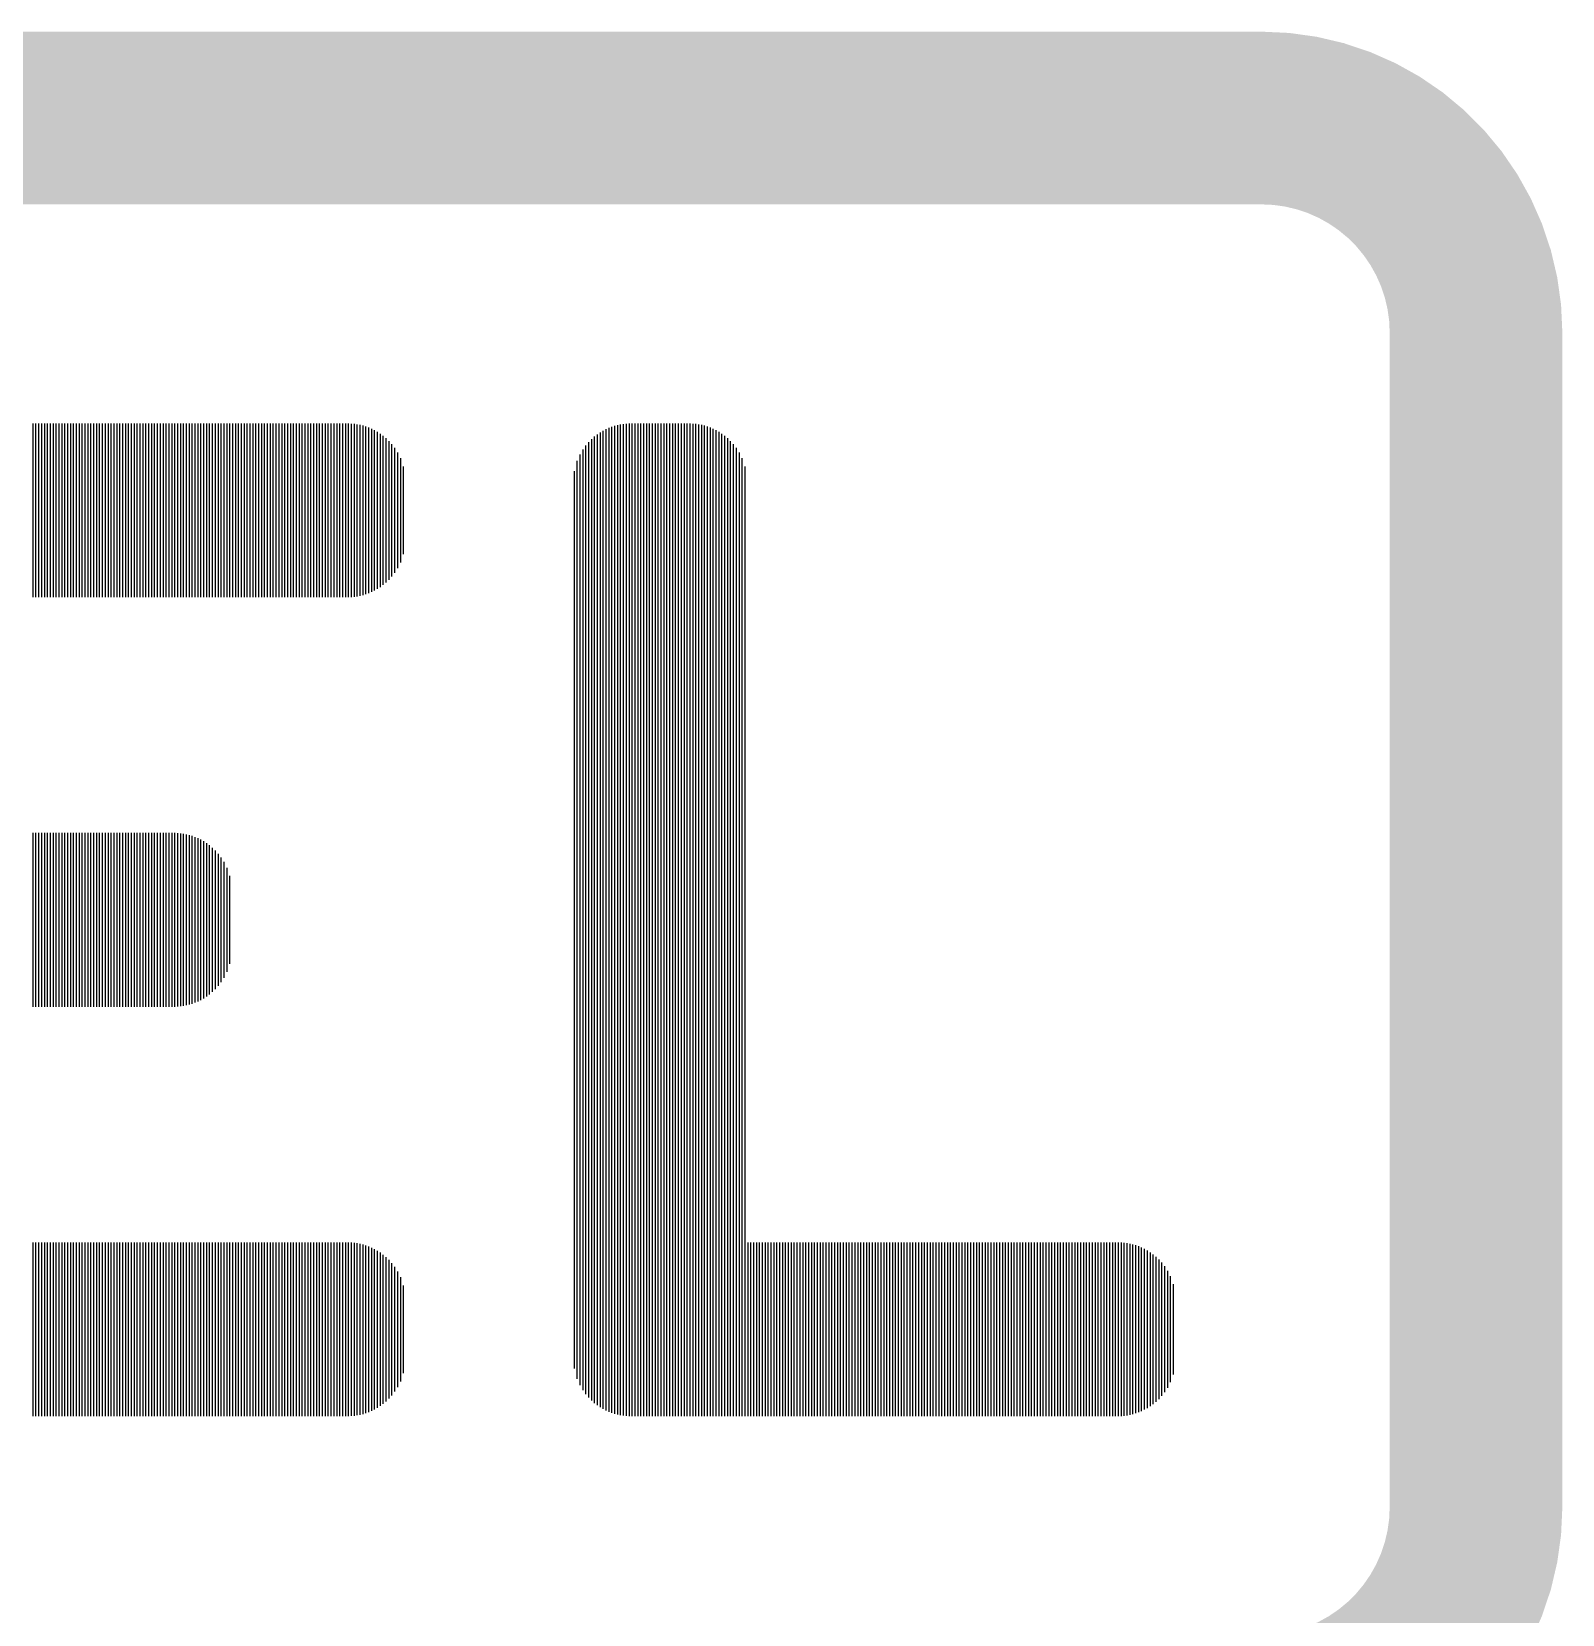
# Model space of a CAD drawing. Extents: x 1.8 to 21.6, y 5.9 to 11.2.
# Drawn here: x 13.294 to 13.915, y 7.617 to 8.258 of the extents above; entities that cross this region are included whole.
import ezdxf

# ---------------------------------------------------------------- set-up
doc = ezdxf.new("R2010")
doc.units = 0
doc.header["$LTSCALE"] = 1.21
doc.header["$MEASUREMENT"] = 0
doc.layers.get('0').update_dxf_attribs({"linetype": 'CONTINUOUS'})

msp = doc.modelspace()

# ---------------------------------------------------------------- linework, layer by layer
at = {"linetype": 'CONTINUOUS'}
for p, q in [((13.29472, 8.0288), (13.29472, 8.09921)), ((13.2959, 8.0288), (13.2959, 8.09921)), ((13.29707, 8.0288), (13.29707, 8.09921)), ((13.29824, 8.0288), (13.29824, 8.09921)), ((13.29942, 8.0288), (13.29942, 8.09921)), ((13.30059, 8.0288), (13.30059, 8.09921)), ((13.30177, 8.0288), (13.30177, 8.09921)), ((13.30294, 8.0288), (13.30294, 8.09921)), ((13.30411, 8.0288), (13.30411, 8.09921)), ((13.30529, 8.0288), (13.30529, 8.09921)), ((13.30646, 8.0288), (13.30646, 8.09921)), ((13.30763, 8.0288), (13.30763, 8.09921)), ((13.30881, 8.0288), (13.30881, 8.09921)), ((13.30998, 8.0288), (13.30998, 8.09921)), ((13.31115, 8.0288), (13.31115, 8.09921)), ((13.31233, 8.0288), (13.31233, 8.09921)), ((13.3135, 8.0288), (13.3135, 8.09921)), ((13.31467, 8.0288), (13.31467, 8.09921)), ((13.31585, 8.0288), (13.31585, 8.09921)), ((13.31702, 8.0288), (13.31702, 8.09921)), ((13.31819, 8.0288), (13.31819, 8.09921)), ((13.31937, 8.0288), (13.31937, 8.09921)), ((13.32054, 8.0288), (13.32054, 8.09921)), ((13.32171, 8.0288), (13.32171, 8.09921)), ((13.32289, 8.0288), (13.32289, 8.09921)), ((13.32406, 8.0288), (13.32406, 8.09921)), ((13.32523, 8.0288), (13.32523, 8.09921)), ((13.32641, 8.0288), (13.32641, 8.09921)), ((13.32758, 8.0288), (13.32758, 8.09921)), ((13.32875, 8.0288), (13.32875, 8.09921)), ((13.32993, 8.0288), (13.32993, 8.09921)), ((13.3311, 8.0288), (13.3311, 8.09921)), ((13.33227, 8.0288), (13.33227, 8.09921)), ((13.33345, 8.0288), (13.33345, 8.09921)), ((13.33462, 8.0288), (13.33462, 8.09921)), ((13.3358, 8.0288), (13.3358, 8.09921)), ((13.33697, 8.0288), (13.33697, 8.09921)), ((13.33814, 8.0288), (13.33814, 8.09921)), ((13.33932, 8.0288), (13.33932, 8.09921)), ((13.34049, 8.0288), (13.34049, 8.09921)), ((13.34166, 8.0288), (13.34166, 8.09921)), ((13.34284, 8.0288), (13.34284, 8.09921)), ((13.34401, 8.0288), (13.34401, 8.09921)), ((13.34518, 8.0288), (13.34518, 8.09921)), ((13.34636, 8.0288), (13.34636, 8.09921)), ((13.34753, 8.0288), (13.34753, 8.09921)), ((13.3487, 8.0288), (13.3487, 8.09921)), ((13.34988, 8.0288), (13.34988, 8.09921)), ((13.35105, 8.0288), (13.35105, 8.09921)), ((13.35222, 8.0288), (13.35222, 8.09921)), ((13.3534, 8.0288), (13.3534, 8.09921)), ((13.35457, 8.0288), (13.35457, 8.09921)), ((13.35574, 8.0288), (13.35574, 8.09921)), ((13.35692, 8.0288), (13.35692, 8.09921)), ((13.35809, 8.0288), (13.35809, 8.09921)), ((13.35926, 8.0288), (13.35926, 8.09921)), ((13.36044, 8.0288), (13.36044, 8.09921)), ((13.36161, 8.0288), (13.36161, 8.09921)), ((13.36278, 8.0288), (13.36278, 8.09921)), ((13.36396, 8.0288), (13.36396, 8.09921)), ((13.36513, 8.0288), (13.36513, 8.09921)), ((13.36631, 8.0288), (13.36631, 8.09921)), ((13.36748, 8.0288), (13.36748, 8.09921)), ((13.36865, 8.0288), (13.36865, 8.09921)), ((13.36983, 8.0288), (13.36983, 8.09921)), ((13.371, 8.0288), (13.371, 8.09921)), ((13.37217, 8.0288), (13.37217, 8.09921)), ((13.37335, 8.0288), (13.37335, 8.09921)), ((13.37452, 8.0288), (13.37452, 8.09921)), ((13.37569, 8.0288), (13.37569, 8.09921)), ((13.37687, 8.0288), (13.37687, 8.09921)), ((13.37804, 8.0288), (13.37804, 8.09921)), ((13.37921, 8.0288), (13.37921, 8.09921)), ((13.38039, 8.0288), (13.38039, 8.09921)), ((13.38156, 8.0288), (13.38156, 8.09921)), ((13.38273, 8.0288), (13.38273, 8.09921)), ((13.38391, 8.0288), (13.38391, 8.09921)), ((13.38508, 8.0288), (13.38508, 8.09921)), ((13.38625, 8.0288), (13.38625, 8.09921)), ((13.38743, 8.0288), (13.38743, 8.09921)), ((13.3886, 8.0288), (13.3886, 8.09921)), ((13.38977, 8.0288), (13.38977, 8.09921)), ((13.39095, 8.0288), (13.39095, 8.09921)), ((13.39212, 8.0288), (13.39212, 8.09921)), ((13.39329, 8.0288), (13.39329, 8.09921)), ((13.39447, 8.0288), (13.39447, 8.09921)), ((13.39564, 8.0288), (13.39564, 8.09921)), ((13.39681, 8.0288), (13.39681, 8.09921)), ((13.39799, 8.0288), (13.39799, 8.09921)), ((13.39916, 8.0288), (13.39916, 8.09921)), ((13.40034, 8.0288), (13.40034, 8.09921)), ((13.40151, 8.0288), (13.40151, 8.09921)), ((13.40268, 8.0288), (13.40268, 8.09921)), ((13.40386, 8.0288), (13.40386, 8.09921)), ((13.40503, 8.0288), (13.40503, 8.09921)), ((13.4062, 8.0288), (13.4062, 8.09921)), ((13.40738, 8.0288), (13.40738, 8.09921)), ((13.40855, 8.0288), (13.40855, 8.09921)), ((13.40972, 8.0288), (13.40972, 8.09921)), ((13.4109, 8.0288), (13.4109, 8.09921)), ((13.41207, 8.0288), (13.41207, 8.09921)), ((13.41324, 8.0288), (13.41324, 8.09921)), ((13.41442, 8.0288), (13.41442, 8.09921)), ((13.41559, 8.0288), (13.41559, 8.09921)), ((13.41676, 8.0288), (13.41676, 8.09921)), ((13.41794, 8.0288), (13.41794, 8.09921)), ((13.41911, 8.0288), (13.41911, 8.09921)), ((13.42028, 8.0288), (13.42028, 8.09921)), ((13.42146, 8.0288), (13.42146, 8.09921)), ((13.42263, 8.02881), (13.42263, 8.09921)), ((13.4238, 8.02886), (13.4238, 8.09916)), ((13.42498, 8.02896), (13.42498, 8.09905)), ((13.42615, 8.02913), (13.42615, 8.09888)), ((13.42732, 8.02936), (13.42732, 8.09865)), ((13.4285, 8.02965), (13.4285, 8.09836)), ((13.42967, 8.03001), (13.42967, 8.09801)), ((13.43084, 8.03044), (13.43084, 8.09758)), ((13.43202, 8.03094), (13.43202, 8.09708)), ((13.43319, 8.03151), (13.43319, 8.0965)), ((13.43437, 8.03217), (13.43437, 8.09584)), ((13.52589, 7.69982), (13.52589, 8.09628)), ((13.52707, 7.69922), (13.52707, 8.09689)), ((13.52824, 7.69869), (13.52824, 8.09741)), ((13.52941, 7.69824), (13.52941, 8.09787)), ((13.53059, 7.69786), (13.53059, 8.09825)), ((13.53176, 7.69754), (13.53176, 8.09856)), ((13.53293, 7.69729), (13.53293, 8.09881)), ((13.53411, 7.69711), (13.53411, 8.099)), ((13.53528, 7.69698), (13.53528, 8.09913)), ((13.53646, 7.69691), (13.53646, 8.0992)), ((13.53763, 7.6969), (13.53763, 8.09921)), ((13.5388, 7.6969), (13.5388, 8.09921)), ((13.53998, 7.6969), (13.53998, 8.09921)), ((13.54115, 7.6969), (13.54115, 8.09921)), ((13.54232, 7.6969), (13.54232, 8.09921)), ((13.5435, 7.6969), (13.5435, 8.09921)), ((13.54467, 7.6969), (13.54467, 8.09921)), ((13.54584, 7.6969), (13.54584, 8.09921)), ((13.54702, 7.6969), (13.54702, 8.09921)), ((13.54819, 7.6969), (13.54819, 8.09921)), ((13.54936, 7.6969), (13.54936, 8.09921)), ((13.55054, 7.6969), (13.55054, 8.09921)), ((13.55171, 7.6969), (13.55171, 8.09921)), ((13.55288, 7.6969), (13.55288, 8.09921)), ((13.55406, 7.6969), (13.55406, 8.09921)), ((13.55523, 7.6969), (13.55523, 8.09921)), ((13.5564, 7.6969), (13.5564, 8.09921)), ((13.55758, 7.6969), (13.55758, 8.09921)), ((13.55875, 7.6969), (13.55875, 8.09921)), ((13.55992, 7.6969), (13.55992, 8.09921)), ((13.5611, 7.6969), (13.5611, 8.09921)), ((13.56227, 7.6969), (13.56227, 8.09916)), ((13.56344, 7.6969), (13.56344, 8.09905)), ((13.56462, 7.6969), (13.56462, 8.09888)), ((13.56579, 7.6969), (13.56579, 8.09865)), ((13.56696, 7.6969), (13.56696, 8.09836)), ((13.56814, 7.6969), (13.56814, 8.098)), ((13.56931, 7.6969), (13.56931, 8.09758)), ((13.57049, 7.6969), (13.57049, 8.09708)), ((13.57166, 7.6969), (13.57166, 8.0965)), ((13.57283, 7.6969), (13.57283, 8.09584)), ((13.43554, 8.03293), (13.43554, 8.09508)), ((13.43671, 8.03379), (13.43671, 8.09422)), ((13.43789, 8.03477), (13.43789, 8.09324)), ((13.43906, 8.0359), (13.43906, 8.09212)), ((13.44023, 8.0372), (13.44023, 8.09082)), ((13.51885, 7.70579), (13.51885, 8.09032)), ((13.52003, 7.70442), (13.52003, 8.09169)), ((13.5212, 7.70324), (13.5212, 8.09287)), ((13.52237, 7.70221), (13.52237, 8.0939)), ((13.52355, 7.70131), (13.52355, 8.0948)), ((13.52472, 7.70052), (13.52472, 8.09559)), ((13.57401, 7.6969), (13.57401, 8.09508)), ((13.57518, 7.6969), (13.57518, 8.09422)), ((13.57635, 7.6969), (13.57635, 8.09324)), ((13.57753, 7.6969), (13.57753, 8.09212)), ((13.5787, 7.6969), (13.5787, 8.09082)), ((13.44141, 8.03872), (13.44141, 8.0893)), ((13.44258, 8.04055), (13.44258, 8.08746)), ((13.44375, 8.04288), (13.44375, 8.08514)), ((13.51533, 7.71196), (13.51533, 8.08415)), ((13.51651, 7.70938), (13.51651, 8.08673)), ((13.51768, 7.7074), (13.51768, 8.0887)), ((13.57987, 7.6969), (13.57987, 8.0893)), ((13.58105, 7.6969), (13.58105, 8.08746)), ((13.58222, 7.6969), (13.58222, 8.08514)), ((13.44493, 8.04623), (13.44493, 8.08178)), ((13.51416, 7.71614), (13.51416, 8.07996)), ((13.58339, 7.6969), (13.58339, 8.08178)), ((13.29472, 7.86285), (13.29472, 7.93326)), ((13.2959, 7.86285), (13.2959, 7.93326)), ((13.29707, 7.86285), (13.29707, 7.93326)), ((13.29824, 7.86285), (13.29824, 7.93326)), ((13.29942, 7.86285), (13.29942, 7.93326)), ((13.30059, 7.86285), (13.30059, 7.93326)), ((13.30177, 7.86285), (13.30177, 7.93326)), ((13.30294, 7.86285), (13.30294, 7.93326)), ((13.30411, 7.86285), (13.30411, 7.93326)), ((13.30529, 7.86285), (13.30529, 7.93326)), ((13.30646, 7.86285), (13.30646, 7.93326)), ((13.30763, 7.86285), (13.30763, 7.93326)), ((13.30881, 7.86285), (13.30881, 7.93326)), ((13.30998, 7.86285), (13.30998, 7.93326)), ((13.31115, 7.86285), (13.31115, 7.93326)), ((13.31233, 7.86285), (13.31233, 7.93326)), ((13.3135, 7.86285), (13.3135, 7.93326)), ((13.31467, 7.86285), (13.31467, 7.93326)), ((13.31585, 7.86285), (13.31585, 7.93326)), ((13.31702, 7.86285), (13.31702, 7.93326)), ((13.31819, 7.86285), (13.31819, 7.93326)), ((13.31937, 7.86285), (13.31937, 7.93326)), ((13.32054, 7.86285), (13.32054, 7.93326)), ((13.32171, 7.86285), (13.32171, 7.93326)), ((13.32289, 7.86285), (13.32289, 7.93326)), ((13.32406, 7.86285), (13.32406, 7.93326)), ((13.32523, 7.86285), (13.32523, 7.93326)), ((13.32641, 7.86285), (13.32641, 7.93326)), ((13.32758, 7.86285), (13.32758, 7.93326)), ((13.32875, 7.86285), (13.32875, 7.93326)), ((13.32993, 7.86285), (13.32993, 7.93326)), ((13.3311, 7.86285), (13.3311, 7.93326)), ((13.33227, 7.86285), (13.33227, 7.93326)), ((13.33345, 7.86285), (13.33345, 7.93326)), ((13.33462, 7.86285), (13.33462, 7.93326)), ((13.3358, 7.86285), (13.3358, 7.93326)), ((13.33697, 7.86285), (13.33697, 7.93326)), ((13.33814, 7.86285), (13.33814, 7.93326)), ((13.33932, 7.86285), (13.33932, 7.93326)), ((13.34049, 7.86285), (13.34049, 7.93326)), ((13.34166, 7.86285), (13.34166, 7.93326)), ((13.34284, 7.86285), (13.34284, 7.93326)), ((13.34401, 7.86285), (13.34401, 7.93326)), ((13.34518, 7.86285), (13.34518, 7.93326)), ((13.34636, 7.86285), (13.34636, 7.93326)), ((13.34753, 7.86285), (13.34753, 7.93326)), ((13.3487, 7.86285), (13.3487, 7.93326)), ((13.34988, 7.86285), (13.34988, 7.93326)), ((13.35105, 7.86285), (13.35105, 7.93326)), ((13.35222, 7.86285), (13.35222, 7.93325)), ((13.3534, 7.8629), (13.3534, 7.9332)), ((13.35457, 7.86301), (13.35457, 7.9331)), ((13.35574, 7.86318), (13.35574, 7.93293)), ((13.35692, 7.86341), (13.35692, 7.9327)), ((13.35809, 7.8637), (13.35809, 7.93241)), ((13.35926, 7.86405), (13.35926, 7.93205)), ((13.36044, 7.86448), (13.36044, 7.93162)), ((13.36161, 7.86498), (13.36161, 7.93113)), ((13.36278, 7.86556), (13.36278, 7.93055)), ((13.36396, 7.86622), (13.36396, 7.92989)), ((13.36513, 7.86698), (13.36513, 7.92913)), ((13.36631, 7.86784), (13.36631, 7.92827)), ((13.36748, 7.86882), (13.36748, 7.92729)), ((13.36865, 7.86994), (13.36865, 7.92616)), ((13.36983, 7.87124), (13.36983, 7.92487)), ((13.371, 7.87276), (13.371, 7.92334)), ((13.37217, 7.87459), (13.37217, 7.92151)), ((13.37335, 7.87692), (13.37335, 7.91919)), ((13.37452, 7.88027), (13.37452, 7.91583)), ((13.29472, 7.6969), (13.29472, 7.7673)), ((13.2959, 7.6969), (13.2959, 7.7673)), ((13.29707, 7.6969), (13.29707, 7.7673)), ((13.29824, 7.6969), (13.29824, 7.7673)), ((13.29942, 7.6969), (13.29942, 7.7673)), ((13.30059, 7.6969), (13.30059, 7.7673)), ((13.30177, 7.6969), (13.30177, 7.7673)), ((13.30294, 7.6969), (13.30294, 7.7673)), ((13.30411, 7.6969), (13.30411, 7.7673)), ((13.30529, 7.6969), (13.30529, 7.7673)), ((13.30646, 7.6969), (13.30646, 7.7673)), ((13.30763, 7.6969), (13.30763, 7.7673)), ((13.30881, 7.6969), (13.30881, 7.7673)), ((13.30998, 7.6969), (13.30998, 7.7673)), ((13.31115, 7.6969), (13.31115, 7.7673)), ((13.31233, 7.6969), (13.31233, 7.7673)), ((13.3135, 7.6969), (13.3135, 7.7673)), ((13.31467, 7.6969), (13.31467, 7.7673)), ((13.31585, 7.6969), (13.31585, 7.7673)), ((13.31702, 7.6969), (13.31702, 7.7673)), ((13.31819, 7.6969), (13.31819, 7.7673)), ((13.31937, 7.6969), (13.31937, 7.7673)), ((13.32054, 7.6969), (13.32054, 7.7673)), ((13.32171, 7.6969), (13.32171, 7.7673)), ((13.32289, 7.6969), (13.32289, 7.7673)), ((13.32406, 7.6969), (13.32406, 7.7673)), ((13.32523, 7.6969), (13.32523, 7.7673)), ((13.32641, 7.6969), (13.32641, 7.7673)), ((13.32758, 7.6969), (13.32758, 7.7673)), ((13.32875, 7.6969), (13.32875, 7.7673)), ((13.32993, 7.6969), (13.32993, 7.7673)), ((13.3311, 7.6969), (13.3311, 7.7673)), ((13.33227, 7.6969), (13.33227, 7.7673)), ((13.33345, 7.6969), (13.33345, 7.7673)), ((13.33462, 7.6969), (13.33462, 7.7673)), ((13.3358, 7.6969), (13.3358, 7.7673)), ((13.33697, 7.6969), (13.33697, 7.7673)), ((13.33814, 7.6969), (13.33814, 7.7673)), ((13.33932, 7.6969), (13.33932, 7.7673)), ((13.34049, 7.6969), (13.34049, 7.7673)), ((13.34166, 7.6969), (13.34166, 7.7673)), ((13.34284, 7.6969), (13.34284, 7.7673)), ((13.34401, 7.6969), (13.34401, 7.7673)), ((13.34518, 7.6969), (13.34518, 7.7673)), ((13.34636, 7.6969), (13.34636, 7.7673)), ((13.34753, 7.6969), (13.34753, 7.7673)), ((13.3487, 7.6969), (13.3487, 7.7673)), ((13.34988, 7.6969), (13.34988, 7.7673)), ((13.35105, 7.6969), (13.35105, 7.7673)), ((13.35222, 7.6969), (13.35222, 7.7673)), ((13.3534, 7.6969), (13.3534, 7.7673)), ((13.35457, 7.6969), (13.35457, 7.7673)), ((13.35574, 7.6969), (13.35574, 7.7673)), ((13.35692, 7.6969), (13.35692, 7.7673)), ((13.35809, 7.6969), (13.35809, 7.7673)), ((13.35926, 7.6969), (13.35926, 7.7673)), ((13.36044, 7.6969), (13.36044, 7.7673)), ((13.36161, 7.6969), (13.36161, 7.7673)), ((13.36278, 7.6969), (13.36278, 7.7673)), ((13.36396, 7.6969), (13.36396, 7.7673)), ((13.36513, 7.6969), (13.36513, 7.7673)), ((13.36631, 7.6969), (13.36631, 7.7673)), ((13.36748, 7.6969), (13.36748, 7.7673)), ((13.36865, 7.6969), (13.36865, 7.7673)), ((13.36983, 7.6969), (13.36983, 7.7673)), ((13.371, 7.6969), (13.371, 7.7673)), ((13.37217, 7.6969), (13.37217, 7.7673)), ((13.37335, 7.6969), (13.37335, 7.7673)), ((13.37452, 7.6969), (13.37452, 7.7673)), ((13.37569, 7.6969), (13.37569, 7.7673)), ((13.37687, 7.6969), (13.37687, 7.7673)), ((13.37804, 7.6969), (13.37804, 7.7673)), ((13.37921, 7.6969), (13.37921, 7.7673)), ((13.38039, 7.6969), (13.38039, 7.7673)), ((13.38156, 7.6969), (13.38156, 7.7673)), ((13.38273, 7.6969), (13.38273, 7.7673)), ((13.38391, 7.6969), (13.38391, 7.7673)), ((13.38508, 7.6969), (13.38508, 7.7673)), ((13.38625, 7.6969), (13.38625, 7.7673)), ((13.38743, 7.6969), (13.38743, 7.7673)), ((13.3886, 7.6969), (13.3886, 7.7673)), ((13.38977, 7.6969), (13.38977, 7.7673)), ((13.39095, 7.6969), (13.39095, 7.7673)), ((13.39212, 7.6969), (13.39212, 7.7673)), ((13.39329, 7.6969), (13.39329, 7.7673)), ((13.39447, 7.6969), (13.39447, 7.7673)), ((13.39564, 7.6969), (13.39564, 7.7673)), ((13.39681, 7.6969), (13.39681, 7.7673)), ((13.39799, 7.6969), (13.39799, 7.7673)), ((13.39916, 7.6969), (13.39916, 7.7673)), ((13.40034, 7.6969), (13.40034, 7.7673)), ((13.40151, 7.6969), (13.40151, 7.7673)), ((13.40268, 7.6969), (13.40268, 7.7673)), ((13.40386, 7.6969), (13.40386, 7.7673)), ((13.40503, 7.6969), (13.40503, 7.7673)), ((13.4062, 7.6969), (13.4062, 7.7673)), ((13.40738, 7.6969), (13.40738, 7.7673)), ((13.40855, 7.6969), (13.40855, 7.7673)), ((13.40972, 7.6969), (13.40972, 7.7673)), ((13.4109, 7.6969), (13.4109, 7.7673)), ((13.41207, 7.6969), (13.41207, 7.7673)), ((13.41324, 7.6969), (13.41324, 7.7673)), ((13.41442, 7.6969), (13.41442, 7.7673)), ((13.41559, 7.6969), (13.41559, 7.7673)), ((13.41676, 7.6969), (13.41676, 7.7673)), ((13.41794, 7.6969), (13.41794, 7.7673)), ((13.41911, 7.6969), (13.41911, 7.7673)), ((13.42028, 7.6969), (13.42028, 7.7673)), ((13.42146, 7.6969), (13.42146, 7.7673)), ((13.42263, 7.6969), (13.42263, 7.7673)), ((13.4238, 7.69695), (13.4238, 7.76725)), ((13.42498, 7.69705), (13.42498, 7.76714)), ((13.42615, 7.69722), (13.42615, 7.76697)), ((13.42732, 7.69745), (13.42732, 7.76675)), ((13.4285, 7.69774), (13.4285, 7.76645)), ((13.42967, 7.6981), (13.42967, 7.7661)), ((13.43084, 7.69853), (13.43084, 7.76567)), ((13.43202, 7.69903), (13.43202, 7.76517)), ((13.43319, 7.6996), (13.43319, 7.76459)), ((13.43437, 7.70027), (13.43437, 7.76393)), ((13.43554, 7.70102), (13.43554, 7.76317)), ((13.43671, 7.70188), (13.43671, 7.76231)), ((13.58457, 7.6969), (13.58457, 7.7673)), ((13.58574, 7.6969), (13.58574, 7.7673)), ((13.58691, 7.6969), (13.58691, 7.7673)), ((13.58809, 7.6969), (13.58809, 7.7673)), ((13.58926, 7.6969), (13.58926, 7.7673)), ((13.59043, 7.6969), (13.59043, 7.7673)), ((13.59161, 7.6969), (13.59161, 7.7673)), ((13.59278, 7.6969), (13.59278, 7.7673)), ((13.59395, 7.6969), (13.59395, 7.7673)), ((13.59513, 7.6969), (13.59513, 7.7673)), ((13.5963, 7.6969), (13.5963, 7.7673)), ((13.59747, 7.6969), (13.59747, 7.7673)), ((13.59865, 7.6969), (13.59865, 7.7673)), ((13.59982, 7.6969), (13.59982, 7.7673)), ((13.601, 7.6969), (13.601, 7.7673)), ((13.60217, 7.6969), (13.60217, 7.7673)), ((13.60334, 7.6969), (13.60334, 7.7673)), ((13.60452, 7.6969), (13.60452, 7.7673)), ((13.60569, 7.6969), (13.60569, 7.7673)), ((13.60686, 7.6969), (13.60686, 7.7673)), ((13.60804, 7.6969), (13.60804, 7.7673)), ((13.60921, 7.6969), (13.60921, 7.7673)), ((13.61038, 7.6969), (13.61038, 7.7673)), ((13.61156, 7.6969), (13.61156, 7.7673)), ((13.61273, 7.6969), (13.61273, 7.7673)), ((13.6139, 7.6969), (13.6139, 7.7673)), ((13.61508, 7.6969), (13.61508, 7.7673)), ((13.61625, 7.6969), (13.61625, 7.7673)), ((13.61742, 7.6969), (13.61742, 7.7673)), ((13.6186, 7.6969), (13.6186, 7.7673)), ((13.61977, 7.6969), (13.61977, 7.7673)), ((13.62094, 7.6969), (13.62094, 7.7673)), ((13.62212, 7.6969), (13.62212, 7.7673)), ((13.62329, 7.6969), (13.62329, 7.7673)), ((13.62446, 7.6969), (13.62446, 7.7673)), ((13.62564, 7.6969), (13.62564, 7.7673)), ((13.62681, 7.6969), (13.62681, 7.7673)), ((13.62798, 7.6969), (13.62798, 7.7673)), ((13.62916, 7.6969), (13.62916, 7.7673)), ((13.63033, 7.6969), (13.63033, 7.7673)), ((13.6315, 7.6969), (13.6315, 7.7673)), ((13.63268, 7.6969), (13.63268, 7.7673)), ((13.63385, 7.6969), (13.63385, 7.7673)), ((13.63503, 7.6969), (13.63503, 7.7673)), ((13.6362, 7.6969), (13.6362, 7.7673)), ((13.63737, 7.6969), (13.63737, 7.7673)), ((13.63855, 7.6969), (13.63855, 7.7673)), ((13.63972, 7.6969), (13.63972, 7.7673)), ((13.64089, 7.6969), (13.64089, 7.7673)), ((13.64207, 7.6969), (13.64207, 7.7673)), ((13.64324, 7.6969), (13.64324, 7.7673)), ((13.64441, 7.6969), (13.64441, 7.7673)), ((13.64559, 7.6969), (13.64559, 7.7673)), ((13.64676, 7.6969), (13.64676, 7.7673)), ((13.64793, 7.6969), (13.64793, 7.7673)), ((13.64911, 7.6969), (13.64911, 7.7673)), ((13.65028, 7.6969), (13.65028, 7.7673)), ((13.65145, 7.6969), (13.65145, 7.7673)), ((13.65263, 7.6969), (13.65263, 7.7673)), ((13.6538, 7.6969), (13.6538, 7.7673)), ((13.65497, 7.6969), (13.65497, 7.7673)), ((13.65615, 7.6969), (13.65615, 7.7673)), ((13.65732, 7.6969), (13.65732, 7.7673)), ((13.65849, 7.6969), (13.65849, 7.7673)), ((13.65967, 7.6969), (13.65967, 7.7673)), ((13.66084, 7.6969), (13.66084, 7.7673)), ((13.66201, 7.6969), (13.66201, 7.7673)), ((13.66319, 7.6969), (13.66319, 7.7673)), ((13.66436, 7.6969), (13.66436, 7.7673)), ((13.66553, 7.6969), (13.66553, 7.7673)), ((13.66671, 7.6969), (13.66671, 7.7673)), ((13.66788, 7.6969), (13.66788, 7.7673)), ((13.66906, 7.6969), (13.66906, 7.7673)), ((13.67023, 7.6969), (13.67023, 7.7673)), ((13.6714, 7.6969), (13.6714, 7.7673)), ((13.67258, 7.6969), (13.67258, 7.7673)), ((13.67375, 7.6969), (13.67375, 7.7673)), ((13.67492, 7.6969), (13.67492, 7.7673)), ((13.6761, 7.6969), (13.6761, 7.7673)), ((13.67727, 7.6969), (13.67727, 7.7673)), ((13.67844, 7.6969), (13.67844, 7.7673)), ((13.67962, 7.6969), (13.67962, 7.7673)), ((13.68079, 7.6969), (13.68079, 7.7673)), ((13.68196, 7.6969), (13.68196, 7.7673)), ((13.68314, 7.6969), (13.68314, 7.7673)), ((13.68431, 7.6969), (13.68431, 7.7673)), ((13.68548, 7.6969), (13.68548, 7.7673)), ((13.68666, 7.6969), (13.68666, 7.7673)), ((13.68783, 7.6969), (13.68783, 7.7673)), ((13.689, 7.6969), (13.689, 7.7673)), ((13.69018, 7.6969), (13.69018, 7.7673)), ((13.69135, 7.6969), (13.69135, 7.7673)), ((13.69252, 7.6969), (13.69252, 7.7673)), ((13.6937, 7.6969), (13.6937, 7.7673)), ((13.69487, 7.6969), (13.69487, 7.7673)), ((13.69604, 7.6969), (13.69604, 7.7673)), ((13.69722, 7.6969), (13.69722, 7.7673)), ((13.69839, 7.6969), (13.69839, 7.7673)), ((13.69956, 7.6969), (13.69956, 7.7673)), ((13.70074, 7.6969), (13.70074, 7.7673)), ((13.70191, 7.6969), (13.70191, 7.7673)), ((13.70309, 7.6969), (13.70309, 7.7673)), ((13.70426, 7.6969), (13.70426, 7.7673)), ((13.70543, 7.6969), (13.70543, 7.7673)), ((13.70661, 7.6969), (13.70661, 7.7673)), ((13.70778, 7.6969), (13.70778, 7.7673)), ((13.70895, 7.6969), (13.70895, 7.7673)), ((13.71013, 7.6969), (13.71013, 7.7673)), ((13.7113, 7.6969), (13.7113, 7.7673)), ((13.71247, 7.6969), (13.71247, 7.7673)), ((13.71365, 7.6969), (13.71365, 7.7673)), ((13.71482, 7.6969), (13.71482, 7.7673)), ((13.71599, 7.6969), (13.71599, 7.7673)), ((13.71717, 7.6969), (13.71717, 7.7673)), ((13.71834, 7.6969), (13.71834, 7.7673)), ((13.71951, 7.6969), (13.71951, 7.7673)), ((13.72069, 7.6969), (13.72069, 7.7673)), ((13.72186, 7.6969), (13.72186, 7.7673)), ((13.72303, 7.6969), (13.72303, 7.7673)), ((13.72421, 7.6969), (13.72421, 7.7673)), ((13.72538, 7.6969), (13.72538, 7.7673)), ((13.72655, 7.6969), (13.72655, 7.7673)), ((13.72773, 7.6969), (13.72773, 7.7673)), ((13.7289, 7.6969), (13.7289, 7.7673)), ((13.73007, 7.6969), (13.73007, 7.7673)), ((13.73125, 7.6969), (13.73125, 7.7673)), ((13.73242, 7.6969), (13.73242, 7.7673)), ((13.73359, 7.6969), (13.73359, 7.7673)), ((13.73477, 7.6969), (13.73477, 7.7673)), ((13.73594, 7.69694), (13.73594, 7.76726)), ((13.73712, 7.69704), (13.73712, 7.76716)), ((13.73829, 7.6972), (13.73829, 7.767)), ((13.73946, 7.69742), (13.73946, 7.76678)), ((13.74064, 7.6977), (13.74064, 7.7665)), ((13.74181, 7.69805), (13.74181, 7.76615)), ((13.74298, 7.69846), (13.74298, 7.76573)), ((13.74416, 7.69895), (13.74416, 7.76524)), ((13.74533, 7.69952), (13.74533, 7.76468)), ((13.7465, 7.70017), (13.7465, 7.76403)), ((13.74768, 7.70091), (13.74768, 7.76328)), ((13.74885, 7.70176), (13.74885, 7.76244)), ((13.43789, 7.70286), (13.43789, 7.76133)), ((13.43906, 7.70399), (13.43906, 7.76021)), ((13.44023, 7.70529), (13.44023, 7.75891)), ((13.44141, 7.70681), (13.44141, 7.75739)), ((13.75002, 7.70272), (13.75002, 7.76147)), ((13.7512, 7.70383), (13.7512, 7.76037)), ((13.75237, 7.7051), (13.75237, 7.7591)), ((13.75354, 7.70658), (13.75354, 7.75761)), ((13.75472, 7.70837), (13.75472, 7.75583)), ((13.44258, 7.70864), (13.44258, 7.75555)), ((13.44375, 7.71097), (13.44375, 7.75323)), ((13.44493, 7.71432), (13.44493, 7.74987)), ((13.75589, 7.71061), (13.75589, 7.75359)), ((13.75706, 7.71375), (13.75706, 7.75044))]:
    msp.add_line(p, q, dxfattribs=at)
at = {"linetype": 'CONTINUOUS', "const_width": 0.07}
for points in [[(12.79672, 8.22305), (13.79272, 8.22305)], [(13.87972, 7.66005), (13.87972, 8.13605)]]:
    msp.add_lwpolyline(points, dxfattribs=at)
for points in [[(13.87972, 8.13605, 0.414214), (13.79272, 8.22305, 0.414214)], [(13.79272, 7.57305, 0.414214), (13.87972, 7.66005, 0.414214)]]:
    msp.add_lwpolyline(points, format="xyb", dxfattribs=at)

doc.saveas('drawing.dxf')
